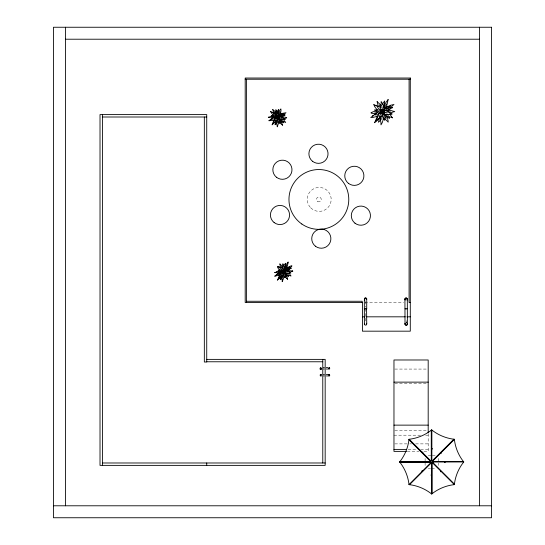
<?xml version="1.0" encoding="UTF-8"?>
<svg xmlns="http://www.w3.org/2000/svg" width="545" height="545" viewBox="0 0 545 545"><rect width="100%" height="100%" fill="white"/><g stroke="black" fill="none" stroke-linecap="round" stroke-linejoin="round"><path stroke-width="0.41" stroke-dasharray="2.73 2.04" d="M364.952 302.468L403.572 302.468M394.805 369.074L427.348 369.074M394.805 383.639L427.348 383.639M394.805 430.584L427.348 430.584M393.967 435.189L420.672 435.189M425.679 435.189L428.186 435.189M394.805 443.882L408.988 443.882M409.826 443.882L411.495 443.882M415.665 443.882L428.186 443.882M408.157 449.4L417.334 449.4M420.672 449.4L428.186 449.4M407.319 451.383L419.003 451.383M424.01 451.383L428.186 451.383L428.186 433.595M428.22 455.368L432.076 455.368M432.383 455.368L435.155 455.368M428.22 468.523L430.53 468.523M431.688 468.523L435.155 468.523M406.202 320.596L406.223 324.002M365.538 308.688L365.545 322.299M438.269 458.474L438.269 462.33M438.269 463.1L438.269 465.416M425.107 458.474L425.107 462.33M425.107 463.1L425.107 465.416M365.538 301.317L365.538 307.046M406.216 322.803L405.909 322.844A1.199 1.199 0 0 1 406.815 322.96L406.216 322.803M310.766 207.863A11.963 11.963 0 0 0 330.781 202.502A11.963 11.963 0 0 0 316.127 187.848A11.963 11.963 0 0 0 310.766 207.863M317.674 201.521A2.391 2.391 0 0 0 321.264 199.45A2.391 2.391 0 0 0 317.674 197.372A2.391 2.391 0 0 0 317.674 201.521"/><path stroke-width="0.82" d="M276.158 120.663L276.955 124.928A1.812 1.628 3 0 0 277.078 125.112L277.255 126.869L278.924 121.964M285.805 273.379L285.382 276.077M278.386 115.131L281.493 114.055M279.864 121.998L279.803 122.141A1.662 1.294 -11.9 0 1 279.735 122.298C280.498 125.963 275.954 118.687 278.767 118.735M278.931 117.645C279.299 115.281 282.365 117.597 283.42 118.612A2.112 1.642 -73.6 0 1 283.55 118.79L285.253 119.573L279.66 119.444L278.733 119.008L278.911 117.734M383.632 112.202C383.646 116.201 389.505 114.43 392.196 113.96L390.67 113.714L390.077 113.081A2.105 1.737 -70.5 0 0 389.927 112.856L387.25 110.982L385.049 110.437L383.816 113.428L382.57 114.096L382.488 114.641L383.68 118.742L384.675 120.336L384.722 118.326A2.453 2.064 -17 0 0 384.838 118.108L385.444 114.205M277.569 119.314L277.861 116.943L277.739 119.328M277.466 122.904L277.643 119.58M288.564 273.529L284.967 273.447L284.572 273.059L284.892 271.717L283.7 271.56L284.878 271.901L286.05 270.463L289.204 272.241A1.574 1.233 -69.5 0 1 289.313 272.411L290.887 273.031L288.986 273.508M380.233 116.943L380.819 122.257A1.935 1.812 -1.9 0 0 380.955 122.496L380.989 124.88L382.277 122.564L383.714 117.972M278.107 278.774L277.351 280.191L281.479 276.07M384.572 105.035L384.552 102.889A1.424 1.424 0 0 0 384.484 102.692L384.756 100.961L383.462 102.501A4.449 1.553 -61 0 1 383.094 103.162L382.27 104.715M278.699 113.503L278.59 110.928M281.82 275.6L282.01 279.319M287.828 263.978L286.82 267.874M283.434 271.417L285.308 272.629L283.543 271.26M281.84 271.601L281.867 272.732M278.836 117.931L278.965 117.475M384.498 105.71L384.402 106.398M405.024 324.009L405.18 323.41A1.199 1.199 0 0 0 405.773 325.106A1.199 1.199 0 0 0 407.381 324.302L407.319 299.178C407.374 297.645 404.867 297.645 404.921 299.178L405.024 324.009C404.969 325.351 407.095 325.624 407.381 324.302M366.696 308.995L366.737 300.499M407.319 299.178L406.965 300.029A1.199 1.199 0 0 0 406.965 298.333A1.199 1.199 0 0 0 405.276 298.333A1.199 1.199 0 0 0 405.276 300.029L404.921 299.178M382.263 114.491L382.699 111.214M381.711 119.423L382.345 114.716M382.481 114.491L382.917 111.207M282.875 277.466L283.393 274.271M280.77 277.923L281.329 276.029M383.489 107.658L385.158 103.605L388.204 99.408L387.699 101.336A1.812 1.785 16.4 0 1 387.74 101.574L386.255 107.753M284.728 272.8L284.49 271.887M384.068 112.454L384.286 111.814M278.086 114.225C278.113 113.094 281.574 106.323 280.934 109.995M284.817 272.044L285.008 271.533M285.13 267.731L285.451 265.013M276.111 117.23L276.26 116.46L275.572 116.037L271.206 115.458L272.473 116.221A1.662 1.294 -67.4 0 0 272.561 116.371L272.65 116.494M282.201 271.717C283.747 269.714 275.716 269.659 278.795 271.022M279.905 121.862L279.994 119.117M272.711 123.102L273.883 120.302L274.98 119.982M284.504 275.947L282.201 281.67L282.235 279.837A1.424 1.315 -3.7 0 1 282.14 279.66L282.065 279.49M380.58 111.889L380.853 110.669M276.928 115.949L276.56 117.386L277.051 115.99M277.705 113.142L277.902 112.372M283.7 271.601L283.72 270.354L284.872 269.666L284.946 268.876L282.869 263.753L282.814 265.701A2.596 2.085 -20.4 0 0 282.705 265.919L282.167 270.204L282.474 270.633L283.713 270.368L283.85 271.58L281.118 275.211M281.82 272.766L281.438 271.805M284.517 268.256L286.105 264.809L288.223 261.968L287.801 263.46A1.383 1.356 15.2 0 1 287.821 263.855L287.821 263.644M275.695 121.344L275.354 123.388M278.89 117.591L277.623 117.366L277.064 118.36L277.889 119.294L277.718 119.73L274.578 122.298A2.112 1.642 36.2 0 1 274.367 122.366L273.052 123.701L275.232 118.258L275.947 117.781L277.214 118.551M381.895 109.709L381.18 111.97L382.059 109.743M383.149 106.023L383.489 104.94M280.43 114.13L281.022 110.499M278.202 278.236L279.885 274.83M283.175 270.211L282.651 271.764L283.298 270.231M284.272 267.159L284.551 266.321M275.906 118.17L278.141 117.332L278.563 115.847M279.074 114.593L280.069 111.793M278.216 117.23L278.686 115.894L279.312 116.834L279.892 116.684L283.359 113.639L281.956 114.109A1.662 1.294 63.1 0 0 281.785 114.075L281.636 114.062M280.382 114.266L280.205 114.682M384.068 112.229L382.699 111.67M379.79 116.95L378.918 120.329A1.615 1.615 0 0 0 378.939 120.547L378.298 122.23L379.879 120.963A4.469 1.553 -49.8 0 1 380.342 120.418L380.655 120.043M281.745 272.657L281.486 272.262M282.106 271.996L282.984 272.132M383.108 111.705L384.027 109.436M383.264 111.752L384.184 109.49M384.579 108.298L386.371 103.904M364.51 323.403C363.515 325.14 366.751 325.944 366.744 324.002L366.574 308.559M430.134 461.949L430.591 460.852L431.688 460.396L432.784 460.852L433.241 461.949L432.784 463.052L431.688 463.502L430.591 463.052L430.134 461.949L399.628 461.949A40.282 36.379 67.5 0 1 409.016 484.621A40.282 36.379 22.5 0 1 431.688 494.008A40.282 36.379 -22.5 0 1 454.36 484.621A40.282 36.379 -67.5 0 1 463.747 461.949A40.282 36.379 67.5 0 1 454.36 439.277A40.282 36.379 22.5 0 1 431.688 429.889A40.282 36.379 -22.5 0 1 409.016 439.277A40.282 36.379 -67.5 0 1 399.628 461.949M285.328 276.226L285.253 276.383A2.057 1.662 -18.8 0 1 285.164 276.56C285.348 280.328 282.174 273.086 284.449 272.922M283.856 272.105L284.79 269.904M285.294 268.876L286.738 265.463M283.972 272.132L284.906 269.939M380.356 112.379L380.553 111.95L379.947 113.094M276.935 112.127L277.473 111.037A2.248 0.681 -62.4 0 0 277.705 110.601L278.618 109.531L278.522 110.778M282.038 272.078L281.574 272.813M380.471 112.25L381.643 112.461M382.542 110.185C386.126 108.659 382.631 103.829 381.146 101.52L381.153 104.054A3.1 2.596 -18.6 0 0 381.016 104.34L380.471 109.906L380.894 110.485L382.542 110.192L382.556 111.82M283.638 266.178L284.292 264.972A3.25 0.988 -60.5 0 0 284.572 264.482L285.594 263.249L285.348 264.577M278.134 118.892L278.822 117.577L278.018 118.824M276.356 122.148L276.581 121.719M382.917 114.082L384.089 111.963L382.774 114.007M380.362 118.517L380.703 117.904M281.881 276.799L282.106 276.404M283.598 273.897C287.597 268.535 281.486 274.401 284.109 273.815M282.017 271.049L282.324 270.531L284.64 272.228M276.029 117.42L276.955 117.781M281.486 118.463L277.623 117.373L277.33 116.208L278.624 115.629L278.604 114.872L275.852 109.702L276.022 111.568A2.112 1.642 -13.6 0 0 275.94 111.766L276.036 116.174L277.936 117.72L279.401 117.713M366.737 308.688L364.339 308.688L364.339 300.499M380.267 116.841L377.378 120.363L374.463 122.754L375.41 120.942A2.078 2.044 34.3 0 1 375.437 120.69L377.671 115.785M275.954 121.249L272.05 124.88L272.67 123.606M276.376 118.497L277.582 116.753M276.478 118.578L277.691 116.828M282.33 272.956L283.72 270.974M282.426 273.031L283.816 271.035M321.523 368.638L321.1 368.972A0.94 0.811 85.8 0 1 320.555 368.904L320.194 368.093L320.685 367.582A0.94 0.811 85.8 0 1 321.053 367.582M277.637 117.298L276.771 118.217M275.375 120.527L276.942 118.388M382.583 111.725L381.555 113.128L380.137 112.57L379.109 113.639L375.9 121.024L377.76 119.042A2.82 2.446 36.2 0 0 378.039 118.926C379.708 117.904 383.993 114.9 381.854 113.455M379.279 116.412L381.555 113.271L383.169 112.965L381.732 113.517M382.747 111.848L381.772 113.36M283.816 271.635C282.971 273.556 283.584 275.654 280.484 276.976A2.282 1.778 36.2 0 1 280.314 277.078L280.123 277.173A2.337 1.976 36.2 0 1 279.912 277.262L278.468 278.829L281.057 273.093L281.854 272.248L282.753 272.616M284.034 115.417L285.219 114.995L283.863 114.593A2.248 0.681 3.5 0 1 283.625 114.579M282.065 277.964L281.82 278.257A3.263 0.995 -50 0 0 281.458 278.686L280.246 279.701L280.764 278.393M285.491 268.937L285.859 268.569M286.084 270.565L289.736 267.009L288.312 267.67M276.683 123.293L276.465 123.545A2.248 0.681 -49 0 0 276.138 123.913L275 124.744L275.382 123.552M282.542 114.654L281.663 115.111M290.063 268.944L286.575 271.144M283.87 115.595L282.092 116.514M422.252 452.418L422.593 452.078L422.94 452.425L422.6 452.759M432.083 460.981L453.856 439.209L454.196 439.543L432.423 461.315M409.016 484.621L430.952 462.582M432.784 460.852L454.36 439.277M431.293 462.916L409.52 484.696L409.179 484.355M432.859 462.548L432.526 462.889L454.36 484.621M440.776 471.139L440.435 471.473L440.782 471.82L441.123 471.486M454.094 484.457L454.428 484.117L432.655 462.344M271.458 119.083L272.166 118.64M275.811 272.296L275.974 272.146A1.935 1.88 -84.9 0 1 276.131 272.016L276.281 271.901M284.762 268.978L287.862 267.67M374.524 114.729L375.246 114.239M384.974 108.237L385.628 107.685M291.643 271.383L291.48 271.526A1.887 1.839 -81.9 0 1 291.316 271.648L289.129 272.48M287.958 270.266L290.853 267.241A2.459 2.282 67 0 0 290.962 267.016C294.682 263.746 287.154 267.609 286.091 268.378M290.444 268.501L291.391 268.215L290.144 267.956A2.323 0.818 -3.2 0 1 289.64 267.977M269.68 116.971L268.29 117.223L272.65 118.217M277.058 274.612L276.124 274.871L276.601 275.027M384.034 108.271L388.34 106.834A1.805 1.546 67.5 0 1 388.551 106.854L390.424 106.043L385.84 110.465L384.811 110.894L384.218 110.036M279.469 114.723L282.378 113.367L286.03 112.713L284.633 113.789A1.812 1.628 61.2 0 1 284.538 113.987L280.866 117.141M271.158 119.43L270.163 119.614L270.613 119.798M285.689 118.19C289.361 117.672 282.187 116.569 281.138 116.725M385.744 107.597L390.615 105.233L393.994 104.47L392.059 106.105A2.936 2.759 65.4 0 1 391.916 106.391L389.028 109.518L386.712 111.173M383.503 114.218L384.116 113.789M277.773 273.876L278.202 273.604M283.863 270.252L283.318 267.67M283.339 271.723L285.519 270.259M287.086 269.312L288.83 268.14M283.4 271.866L285.58 270.415M383.653 113.544L383.803 112.154M277.752 117.4L277.385 116.112M382.093 111.943L384.232 110.581M386.984 108.945L389.259 107.488M382.181 112.134L385.022 110.322M283.979 270.558C285.049 268.814 284.906 271.39 285.859 270.695M286.874 268.808L284.981 270.211M284.02 270.674L284.851 270.007M382.897 110.451L384.15 109.845M384.382 109.661L386.684 108.285M275.627 272.425L274.585 272.575L279.401 273.045M375.328 114.191L375.805 113.919M277.269 117.427L279.367 116.276M280.873 115.54L281.254 115.336M277.351 117.577L279.442 116.426M276.424 271.812L279.367 270.736M382.726 110.049L382.12 110.26M280.205 271.921L276.404 274.912A2.5 2.303 76.3 0 0 276.267 275.123L274.66 276.22L280.457 274.857M291.807 271.274L292.869 271.178L292.515 270.981M277.8 116.385L278.781 116.139M278.733 115.983L280.6 115.036M277.861 116.501L278.638 115.949M377.93 112.079L372.991 115.826A2.977 2.786 74.4 0 0 372.814 116.092L370.716 117.461L373.066 117.434L377.896 116.119M278.461 274.312L281.029 273.025M277.582 116.105L276.778 113.517M276.056 116.024L278.045 117.591M273.808 117.352L270.456 119.689A1.812 1.628 69.5 0 0 270.334 119.873L268.794 120.738L273.89 120.329M383.176 111.507L380.233 113.122L383.23 111.711M375.703 115.124L379.497 113.346M387.822 110.424L390.942 108.584A2.105 2.098 85.3 0 0 391.099 108.401L391.256 108.196A0.92 0.913 85.3 0 1 391.419 108.026L392.679 107.685L390.969 107.297A3.447 1.328 -1.4 0 1 390.506 107.311M283.162 273.822L283.972 271.137L283.775 273.788M284.756 272.813L284.817 274.987M270.116 116.705L272.711 116.051M284.347 273.433L283.318 273.726M275.852 118.013L278.079 117.175M272.514 119.348L275.348 118.292M285.239 118.428L283.202 118.858M373.55 115.615L372.617 115.758L373.1 115.935M284.606 272.875L284.619 271.846M283.4 270.572L284.858 270.122M283.407 270.702L285.594 270.041M282.664 273.045L284.122 272.48L282.664 272.909M277.207 116.187L276.07 116.194L278.679 118.061M405.276 308.511C404.049 309.11 408.191 309.097 406.965 308.504M384.293 109.852L382.14 110.615L384.307 110.029M376.343 110.581L372.507 112.032A2.337 2.296 -86.6 0 0 372.303 112.195C367.902 113.51 375.035 113.469 376.425 113.544M389.839 113.169L392.713 112.168A2.303 2.255 -83.5 0 0 392.925 112.011L394.764 111.616L391.078 110.553L386.739 110.628M284.946 272.766L285.376 272.67M278.481 117.72L278.815 118.619L278.611 117.693M279.394 115.942L277.201 116.323L279.408 116.071M276.71 118.49L278.195 118.381M364.939 308.47L364.339 308.688L364.394 324.309M279.789 274.953L278.699 275.082M379.565 113.428L378.019 112.774L376.111 111.037A1.71 1.403 -65.2 0 1 376.016 110.839L374.456 109.947L378.216 109.892L380.846 110.655M277.896 272.078L279.68 271.812M282.14 271.376L284.224 271.063M282.126 271.519L284.211 271.206M287.583 270.456L292.631 271.042M380.287 111.643L382.501 111.384M381.044 111.378L382.515 111.2M374.865 112.181L377.229 111.909M283.311 271.955L285.382 271.771M287.413 271.662L289.579 271.471M283.291 272.091L285.355 271.907M382.801 112.202L384.266 112.113M382.774 112.379L384.239 112.297M388.04 111.998L390.39 111.861M275.988 116.95L278.12 117.032L275.988 117.086M271.669 117.134L273.897 117.073M65.414 39.213L479.586 39.213M245.196 79.229L410.29 79.229M102.406 117.005L206.732 117.005M246.388 301.269L362.193 301.269L362.193 302.468M410.29 302.468L409.091 302.468L409.091 79.229M362.439 316.822L364.952 316.822M366.635 316.822L405.255 316.822M406.931 316.822L410.29 316.822M206.732 359.38L325.167 359.38L325.167 465.376L100.014 465.376L100.014 114.607L206.732 114.607L206.732 362.009L204.334 362.009L204.334 117.005M206.732 361.771L322.776 361.771M323.512 367.562L324.214 367.562M326.339 367.562L327.702 367.562M323.512 368.999L324.214 368.999M326.339 368.999L327.702 368.999M323.546 374.51L324.248 374.51M326.373 374.51L327.729 374.51M323.546 375.941L324.248 375.941M326.373 375.941L327.729 375.941M393.967 382.134L428.186 382.134M393.967 425.134L428.186 425.134M431.763 448.535L432.24 448.535L432.24 449.026L431.763 449.026M393.967 449.4L406.488 449.4M406.488 451.383L393.967 451.383L393.967 359.986L428.186 359.986L428.186 432.798M431.279 460.695L431.763 460.695L431.763 430.189L431.279 430.189L431.279 460.981M432.655 461.54L463.448 461.54L463.448 462.024M430.72 461.881L399.928 461.881L399.928 462.358L430.72 462.358M432.655 462.024L463.747 461.949M102.406 462.984L325.167 462.984M431.613 463.202L432.096 463.202M431.613 474.872L431.136 474.872L431.136 475.363L431.613 475.363M53.451 505.787L491.549 505.787M281.486 117.843L283.713 117.911M277.97 117.802L279.387 117.843M287.849 275.893L288.666 276.662L288.612 275.518M275.409 118.354L272.738 116.603M282.439 121.971L283.38 122.809L283.093 121.453A2.248 0.681 64.8 0 1 282.978 121.215M287.699 275.879L286.472 275.157M380.676 110.39L383.973 112.747M284.926 271.826L287.331 272.309M382.624 111.895L387.434 112.876M280.62 264.781L279.796 263.814L280.709 267.806M286.868 278.434L287.685 279.408L286.343 274.435M273.079 112.808L273.76 113.162M282.276 121.937L280.927 121.106M281.125 272.895L278.863 271.165M273.638 110.424L272.67 109.395L274.217 113.585M281.717 124.308L282.678 125.336L280.607 120.247M280.293 271.287L281.384 271.662M281.588 271.73L282.923 272.268M279.36 267.316L278.808 266.587L278.822 267.275M377.433 106.159L378.107 106.541M378.026 111.248L381.561 112.638M280.777 264.829L282.535 266.376M286.711 278.386L284.756 276.56M274.067 116.65L276.901 117.904M376.534 105.996L375.852 105.049L375.9 105.955M385.036 115.649L390.179 117.148A2.228 2.057 -56.5 0 0 390.465 117.1L391.365 117.08L392.475 117.911L389.818 114.191M279.803 120.343L283.897 121.787A1.812 1.628 -57 0 0 284.115 121.773L285.723 122.496L283.489 119.655M286.561 273.263L288.005 274.169M382.345 111.344L384.797 112.897M386.446 114.089L388.401 115.329M382.215 111.548L384.654 113.094M277.432 117.005L279.435 118.306M277.337 117.148L279.333 118.442M281.159 119.525L282.399 120.329M274.101 110.642L276.063 112.461M285.355 274.421L289.293 275.525A1.717 1.54 -56.3 0 0 289.511 275.484L289.749 275.423A0.722 0.681 -56.3 0 1 289.96 275.402L291.003 276.056L289.15 273.331M281.261 124.083L279.306 122.25M386.773 116.821L388.067 117.543A1.349 1.349 0 0 0 388.272 117.57L389.396 118.606L389.205 116.862M380.771 107.583L375.927 105.437A2.112 1.942 -51 0 0 375.641 105.451L374.769 105.362L373.775 104.388L374.613 106.554L377.508 110.288M273.379 113.857L275.947 115.969M380.703 110.397L382.924 112.27M380.866 110.213L383.074 112.079M377.453 107.494L380.539 110.097M282.453 270.429L284.074 271.805M279.953 268.426L282.215 270.347M282.33 270.572L283.952 271.955M276.07 114.232L272.05 112.243A1.812 1.628 -50.5 0 0 271.832 112.229L270.313 111.33L273.508 115.826M282.542 268.501L278.849 266.88A1.587 1.431 -51.2 0 0 278.638 266.9C275.436 265.17 279.081 269.455 279.926 270.565M441.225 452.514L441.559 452.854L441.212 453.202L440.878 452.861M431.054 461.22L409.281 439.44L408.948 439.781L430.72 461.554M409.016 439.277L430.591 460.852M422.498 471.037L422.164 470.696L421.816 471.044L422.15 471.384M272.364 112.542L271.969 111.95L272.064 112.59M384.273 118.428L386.855 120.779A1.492 1.458 -37.3 0 0 387.066 120.854L388.19 122.155L388.04 120.22L386.316 115.792M276.22 117.059L277.058 118.292L276.117 117.141M279.285 117.577L278.359 116.419L279.183 117.659M381.35 105.587L378.407 102.835A1.492 1.465 -37.6 0 0 378.196 102.767L377.058 101.465L378.325 106.486M366.485 323.28L366.724 323.846M380.642 111.378L381.452 112.474M380.492 111.5L381.302 112.597M384.423 111.541L383.625 110.431L384.675 112.216M281.963 270.913L283.025 272.657L281.854 271.008M274.591 112.175L275.852 114.007M277.098 115.697L278.195 117.522M285.294 271.642L284.524 270.531L285.178 271.737M277.609 117.761L278.406 118.933M279.755 121.038L280.777 122.543M277.5 117.829L278.291 119.001M273.345 115.349L273.052 114.852M382.345 110.042L383.074 111.248M379.225 105.056L380.648 107.42M381.827 109.552L382.917 111.364M382.399 112.209L383.482 114.028M385.172 117.059L386.051 118.544M382.249 112.318L383.326 114.137M281.343 266.512L282.358 268.29M283.38 269.925L284.347 271.621M283.257 270.013L284.231 271.717M279.844 270.191L279.517 269.516M283.305 271.465L284.272 273.174M285.335 275.232L286.159 276.69M283.189 271.553L284.149 273.263M288.584 275.402L288.537 275.245A2.255 0.804 71.1 0 1 288.428 274.918M278.795 118.885L279.19 120.745M381.902 106.643L382.774 111.745M383.871 113.51L384.089 115.349M384.143 115.792L384.198 116.262M479.586 27.25L479.586 505.787M445.102 462.024L445.102 462.501L444.611 462.501L444.611 462.024M432.941 461.54L432.941 462.024M432.096 462.916L432.096 493.709L431.613 493.709L431.613 462.916M431.688 429.889L431.688 460.396M431.688 463.502L431.688 494.008M430.434 461.881L430.434 462.358M418.764 461.881L418.764 461.397L418.274 461.397L418.274 461.881M322.776 359.38L322.776 462.984M246.388 79.229L246.388 302.468M206.732 462.984L206.732 465.376M102.406 114.607L102.406 465.376M65.414 27.25L65.414 505.787M364.939 309.724A1.199 1.199 0 0 1 364.694 309.533M321.448 368.658A0.715 0.715 0 0 1 320.91 369.571A0.715 0.715 0 0 1 320.051 368.958A0.715 0.715 0 0 1 320.733 368.154M276.077 116.16A2.017 2.017 0 0 1 276.438 115.778M278.89 115.724A2.017 2.017 0 0 1 279.272 116.085M320.262 375.042L320.596 375.846L321.461 375.73A0.715 0.715 0 0 1 320.446 375.73A0.715 0.715 0 0 1 320.446 374.715L321.461 374.715A0.715 0.715 0 0 0 320.446 374.715L320.262 375.042M329.684 368.277L329.146 368.972L328.342 368.638A0.715 0.715 0 0 0 329.269 368.931A0.715 0.715 0 0 0 329.636 368.032A0.715 0.715 0 0 0 328.778 367.582L329.684 368.277M329.684 375.226L329.146 375.921L328.458 375.73A0.715 0.715 0 0 0 329.473 375.73A0.715 0.715 0 0 0 329.473 374.715L328.458 374.715A0.715 0.715 0 0 1 329.473 374.715L329.684 375.226M364.38 298.871L364.939 300.22A1.199 1.199 0 0 1 364.503 298.585C365.218 297.223 367.391 298.476 366.574 299.777A1.199 1.199 0 0 0 366.138 298.142A1.199 1.199 0 0 0 364.503 298.585L364.38 298.871M284.163 271.362L281.915 272.67L284.163 271.362M491.549 27.25L53.451 27.25L53.451 517.75L491.549 517.75L491.549 27.25M410.29 78.03L245.196 78.03L245.196 302.468L362.439 302.468L362.439 331.176L410.29 331.176L410.29 78.03M407.415 323.996L407.374 323.682A1.199 1.199 0 0 1 407.415 323.996M301.828 224.022A29.907 29.907 0 0 0 348.677 201.916A29.907 29.907 0 0 0 306.106 172.397A29.907 29.907 0 0 0 301.828 224.022M274.108 222.537A9.572 9.572 0 0 0 289.484 216.338A9.572 9.572 0 0 0 276.424 206.119A9.572 9.572 0 0 0 274.108 222.537M276.519 177.282A9.572 9.572 0 0 0 291.888 171.082A9.572 9.572 0 0 0 278.836 160.87A9.572 9.572 0 0 0 276.519 177.282M312.578 161.327A9.572 9.572 0 0 0 327.947 155.127A9.572 9.572 0 0 0 314.894 144.909A9.572 9.572 0 0 0 312.578 161.327M348.439 183.358A9.572 9.572 0 0 0 363.815 177.159A9.572 9.572 0 0 0 350.755 166.947A9.572 9.572 0 0 0 348.439 183.358M354.979 223.191A9.572 9.572 0 0 0 370.355 216.992A9.572 9.572 0 0 0 357.295 206.773A9.572 9.572 0 0 0 354.979 223.191M315.412 246.197A9.572 9.572 0 0 0 330.788 239.998A9.572 9.572 0 0 0 317.728 229.779A9.572 9.572 0 0 0 315.412 246.197"/></g></svg>
